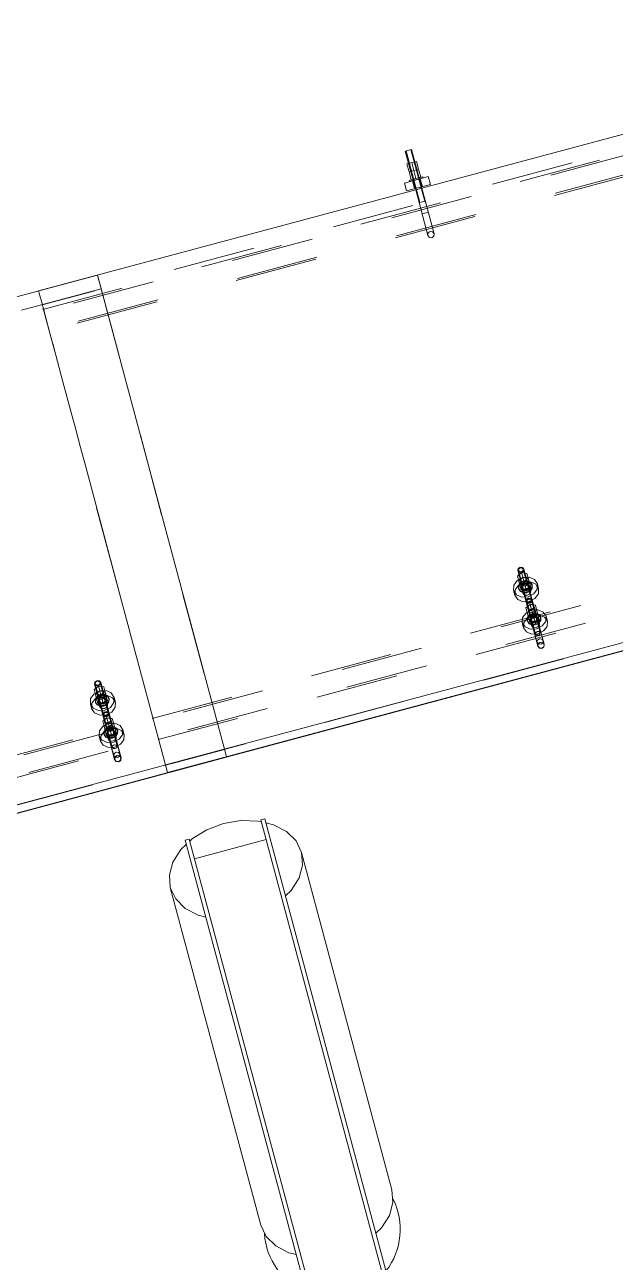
# Model space of a CAD drawing. Header units: millimetres. Extents: x -753 to 90, y 56274 to 56868.
# Drawn here: x -363.86 to -349.52, y 56749.39 to 56779.44 of the extents above; entities that cross this region are included whole.
import ezdxf

# ---------------------------------------------------------------- set-up
doc = ezdxf.new("R2010")
doc.units = ezdxf.units.MM
doc.linetypes.add('XKITLINE00', pattern=[0])
doc.linetypes.add('XKITLINE02', pattern=[4, 2, -2])
doc.layers.add('Peça', color=2, linetype='Continuous', lineweight=0)

# ---------------------------------------------------------------- blocks, each defined once
blk = doc.blocks.new('*A1703')
at = {"layer": 'Peça', "color": 7, "linetype": 'XKITLINE02', "lineweight": 0}
for p, q in [((-334.905, 56769.476), (-372.383, 56759.434)), ((-372.356, 56759.488), (-334.955, 56769.509)), ((-334.789, 56769.045), (-372.268, 56759.004)), ((-372.217, 56758.971), (-334.817, 56768.992))]:
    blk.add_line(p, q, dxfattribs=at)
blk = doc.blocks.new('*A1705')
at = {"layer": 'Peça', "color": 4, "linetype": 'XKITLINE00', "lineweight": 0}
for p, q in [((-362.098, 56773.36), (-364.494, 56772.719)), ((-362.098, 56773.36), (-362.098, 56773.36)), ((-362.098, 56773.36), (-359.013, 56761.845)), ((-379.607, 56756.328), (-359.013, 56761.845)), ((-359.013, 56761.845), (-358.963, 56761.659)), ((-379.557, 56756.142), (-358.963, 56761.659)), ((-358.961, 56761.653), (-372.209, 56758.104)), ((-358.961, 56761.653), (-358.963, 56761.659))]:
    blk.add_line(p, q, dxfattribs=at)
at = {"layer": 'Peça', "color": 7, "linetype": 'XKITLINE02', "lineweight": 0}
for p, q in [((-362.09, 56773.332), (-359.013, 56761.845)), ((-362.007, 56773.022), (-382.601, 56767.505)), ((-379.605, 56756.321), (-359.011, 56761.838)), ((-358.963, 56761.659), (-358.961, 56761.653))]:
    blk.add_line(p, q, dxfattribs=at)
blk = doc.blocks.new('*A1707')
at = {"layer": 'Peça', "color": 7, "linetype": 'XKITLINE02', "lineweight": 0}
for p, q in [((-334.905, 56769.476), (-372.383, 56759.434)), ((-372.356, 56759.488), (-334.955, 56769.509)), ((-334.789, 56769.045), (-372.268, 56759.004)), ((-372.217, 56758.971), (-334.817, 56768.992))]:
    blk.add_line(p, q, dxfattribs=at)
blk = doc.blocks.new('*A1708')
at = {"layer": 'Peça', "color": 7, "linetype": 'XKITLINE02', "lineweight": 0}
for p, q in [((-337.565, 56779.406), (-375.043, 56769.364)), ((-375.016, 56769.418), (-337.616, 56779.439)), ((-337.449, 56778.973), (-374.927, 56768.931)), ((-337.476, 56778.919), (-374.877, 56768.898))]:
    blk.add_line(p, q, dxfattribs=at)
blk = doc.blocks.new('*A1737')
at = {"layer": 'Peça', "color": 1, "linetype": 'XKITLINE00', "lineweight": 0}
for p, q in [((-359.438, 56759.889), (-359.036, 56760.038)), ((-359.036, 56760.038), (-358.613, 56760.111)), ((-358.613, 56760.111), (-358.198, 56760.101)), ((-358.198, 56760.101), (-358.115, 56760.081)), ((-358.005, 56760.055), (-357.82, 56760.01)), ((-357.82, 56760.01), (-357.504, 56759.845)), ((-359.854, 56759.615), (-359.792, 56759.674)), ((-359.792, 56759.674), (-359.438, 56759.889)), ((-357.504, 56759.845), (-357.272, 56759.616)), ((-360.265, 56759.105), (-360.074, 56759.406)), ((-360.074, 56759.406), (-359.937, 56759.537)), ((-357.272, 56759.616), (-357.14, 56759.338)), ((-357.14, 56759.338), (-357.116, 56759.032)), ((-354.944, 56751.142), (-357.14, 56759.338)), ((-360.351, 56758.791), (-360.265, 56759.105)), ((-360.327, 56758.484), (-360.351, 56758.791)), ((-357.116, 56759.032), (-357.202, 56758.718)), ((-360.195, 56758.207), (-360.327, 56758.484)), ((-358.131, 56750.288), (-360.327, 56758.484)), ((-357.202, 56758.718), (-357.393, 56758.417)), ((-359.963, 56757.978), (-360.195, 56758.207)), ((-357.393, 56758.417), (-357.531, 56758.286)), ((-359.647, 56757.813), (-359.963, 56757.978)), ((-359.463, 56757.768), (-359.647, 56757.813)), ((-354.92, 56750.836), (-354.944, 56751.142)), ((-355.006, 56750.522), (-354.92, 56750.836)), ((-355.197, 56750.22), (-355.006, 56750.522)), ((-358.131, 56750.288), (-357.999, 56750.011)), ((-355.335, 56750.09), (-355.197, 56750.22)), ((-357.999, 56750.011), (-357.767, 56749.782)), ((-357.767, 56749.782), (-357.451, 56749.616)), ((-357.451, 56749.616), (-357.267, 56749.572))]:
    blk.add_line(p, q, dxfattribs=at)
blk = doc.blocks.new('*A1738')
at = {"layer": 'Peça', "color": 1, "linetype": 'XKITLINE00', "lineweight": 0}
for p, q in [((-358.031, 56760.154), (-358.128, 56760.128)), ((-358.128, 56760.128), (-354.332, 56745.962)), ((-358.031, 56760.154), (-354.236, 56745.988)), ((-359.963, 56759.636), (-359.867, 56759.662)), ((-359.963, 56759.636), (-356.168, 56745.47)), ((-359.867, 56759.662), (-356.071, 56745.496)), ((-359.739, 56759.184), (-358, 56759.65))]:
    blk.add_line(p, q, dxfattribs=at)
blk = doc.blocks.new('*A1740')
at = {"layer": 'Peça', "color": 1, "linetype": 'XKITLINE00', "lineweight": 0}
for start, end in [(322.6823, 26.3736), (183.6257, 247.317)]:
    blk.add_arc((-356.395, 56750.182), 1.65, start, end, dxfattribs=at)
blk = doc.blocks.new('*A1870')
at = {"layer": 'Peça', "color": 4, "linetype": 'XKITLINE00', "lineweight": 0}
for p, q in [((-351.635, 56765.068), (-351.656, 56765.04)), ((-351.404, 56765.13), (-351.372, 56765.116)), ((-351.333, 56765.059), (-351.372, 56765.116)), ((-351.338, 56764.989), (-351.333, 56765.059)), ((-351.328, 56765.039), (-351.333, 56765.059)), ((-351.656, 56765.04), (-351.661, 56764.971)), ((-351.656, 56764.951), (-351.661, 56764.971)), ((-351.661, 56764.971), (-351.622, 56764.913)), ((-351.617, 56764.893), (-351.656, 56764.951)), ((-351.622, 56764.913), (-351.549, 56764.882)), ((-351.544, 56764.863), (-351.617, 56764.893)), ((-351.549, 56764.882), (-351.463, 56764.887)), ((-351.458, 56764.867), (-351.544, 56764.863)), ((-351.463, 56764.887), (-351.385, 56764.926)), ((-351.38, 56764.907), (-351.458, 56764.867)), ((-351.385, 56764.926), (-351.338, 56764.989)), ((-351.332, 56764.969), (-351.38, 56764.907)), ((-351.328, 56765.039), (-351.332, 56764.969))]:
    blk.add_line(p, q, dxfattribs=at)
at = {"layer": 'Peça', "color": 7, "linetype": 'XKITLINE02', "lineweight": 0}
for p, q in [((-351.651, 56765.021), (-351.603, 56765.084)), ((-351.609, 56765.103), (-351.635, 56765.068)), ((-351.531, 56765.142), (-351.609, 56765.103)), ((-351.603, 56765.084), (-351.526, 56765.123)), ((-351.581, 56765.028), (-351.556, 56765.061)), ((-351.556, 56765.061), (-351.515, 56765.082)), ((-351.51, 56765.063), (-351.551, 56765.042)), ((-351.444, 56765.147), (-351.531, 56765.142)), ((-351.526, 56765.123), (-351.439, 56765.128)), ((-351.515, 56765.082), (-351.469, 56765.085)), ((-351.464, 56765.065), (-351.51, 56765.063)), ((-351.469, 56765.085), (-351.431, 56765.069)), ((-351.464, 56765.065), (-351.446, 56765.058)), ((-351.446, 56765.058), (-351.426, 56765.049)), ((-351.444, 56765.147), (-351.404, 56765.13)), ((-351.439, 56765.128), (-351.367, 56765.097)), ((-351.431, 56765.069), (-351.41, 56765.038)), ((-351.405, 56765.018), (-351.426, 56765.049)), ((-351.367, 56765.097), (-351.328, 56765.039)), ((-351.656, 56764.951), (-351.651, 56765.021)), ((-351.584, 56764.991), (-351.581, 56765.028)), ((-351.579, 56764.972), (-351.584, 56764.991)), ((-351.563, 56764.961), (-351.584, 56764.991)), ((-351.576, 56765.009), (-351.579, 56764.972)), ((-351.579, 56764.972), (-351.558, 56764.941)), ((-351.551, 56765.042), (-351.576, 56765.009)), ((-351.525, 56764.944), (-351.563, 56764.961)), ((-351.558, 56764.941), (-351.52, 56764.925)), ((-351.479, 56764.947), (-351.525, 56764.944)), ((-351.52, 56764.925), (-351.474, 56764.928)), ((-351.438, 56764.968), (-351.479, 56764.947)), ((-351.474, 56764.928), (-351.433, 56764.948)), ((-351.413, 56765.001), (-351.438, 56764.968)), ((-351.433, 56764.948), (-351.407, 56764.981)), ((-351.41, 56765.038), (-351.413, 56765.001)), ((-351.405, 56765.018), (-351.41, 56765.038)), ((-351.407, 56764.981), (-351.405, 56765.018))]:
    blk.add_line(p, q, dxfattribs=at)
blk = doc.blocks.new('*A1871')
at = {"layer": 'Peça', "color": 4, "linetype": 'XKITLINE00', "lineweight": 0}
for p, q in [((-351.689, 56765.151), (-351.773, 56765.04)), ((-351.662, 56765.165), (-351.689, 56765.151)), ((-351.399, 56765.229), (-351.43, 56765.227)), ((-351.271, 56765.175), (-351.399, 56765.229)), ((-351.202, 56765.073), (-351.271, 56765.175)), ((-351.211, 56764.95), (-351.202, 56765.073)), ((-351.169, 56764.951), (-351.202, 56765.073)), ((-351.773, 56765.04), (-351.782, 56764.917)), ((-351.749, 56764.796), (-351.782, 56764.917)), ((-351.782, 56764.917), (-351.713, 56764.815)), ((-351.68, 56764.694), (-351.749, 56764.796)), ((-351.713, 56764.815), (-351.584, 56764.761)), ((-351.584, 56764.761), (-351.431, 56764.77)), ((-351.431, 56764.77), (-351.295, 56764.839)), ((-351.295, 56764.839), (-351.211, 56764.95)), ((-351.178, 56764.828), (-351.262, 56764.717)), ((-351.169, 56764.951), (-351.178, 56764.828)), ((-351.552, 56764.64), (-351.68, 56764.694)), ((-351.399, 56764.648), (-351.552, 56764.64)), ((-351.262, 56764.717), (-351.399, 56764.648))]:
    blk.add_line(p, q, dxfattribs=at)
at = {"layer": 'Peça', "color": 7, "linetype": 'XKITLINE02', "lineweight": 0}
for p, q in [((-351.552, 56765.22), (-351.662, 56765.165)), ((-351.656, 56765.03), (-351.52, 56765.099)), ((-351.585, 56765.01), (-351.557, 56765.047)), ((-351.557, 56765.047), (-351.512, 56765.07)), ((-351.43, 56765.227), (-351.552, 56765.22)), ((-351.52, 56765.099), (-351.367, 56765.107)), ((-351.512, 56765.07), (-351.461, 56765.073)), ((-351.461, 56765.073), (-351.418, 56765.055)), ((-351.418, 56765.055), (-351.395, 56765.021)), ((-351.367, 56765.107), (-351.238, 56765.053)), ((-351.238, 56765.053), (-351.169, 56764.951)), ((-351.749, 56764.796), (-351.74, 56764.919)), ((-351.74, 56764.919), (-351.656, 56765.03)), ((-351.588, 56764.969), (-351.585, 56765.01)), ((-351.556, 56764.848), (-351.588, 56764.969)), ((-351.565, 56764.935), (-351.588, 56764.969)), ((-351.523, 56764.917), (-351.565, 56764.935)), ((-351.553, 56764.889), (-351.556, 56764.848)), ((-351.556, 56764.848), (-351.533, 56764.814)), ((-351.525, 56764.926), (-351.553, 56764.889)), ((-351.533, 56764.814), (-351.49, 56764.796)), ((-351.479, 56764.949), (-351.525, 56764.926)), ((-351.472, 56764.92), (-351.523, 56764.917)), ((-351.49, 56764.796), (-351.439, 56764.798)), ((-351.428, 56764.951), (-351.479, 56764.949)), ((-351.426, 56764.943), (-351.472, 56764.92)), ((-351.439, 56764.798), (-351.393, 56764.821)), ((-351.386, 56764.933), (-351.428, 56764.951)), ((-351.398, 56764.98), (-351.426, 56764.943)), ((-351.395, 56765.021), (-351.398, 56764.98)), ((-351.363, 56764.899), (-351.395, 56765.021)), ((-351.393, 56764.821), (-351.365, 56764.858)), ((-351.363, 56764.899), (-351.386, 56764.933)), ((-351.365, 56764.858), (-351.363, 56764.899))]:
    blk.add_line(p, q, dxfattribs=at)
blk = doc.blocks.new('*A1872')
at = {"layer": 'Peça', "color": 7, "linetype": 'XKITLINE02', "lineweight": 0}
for p, q in [((-351.898, 56766.047), (-351.796, 56766.133)), ((-351.898, 56766.047), (-351.838, 56765.826)), ((-351.766, 56766.019), (-351.867, 56765.934)), ((-351.766, 56766.019), (-351.796, 56766.133)), ((-351.796, 56766.133), (-351.666, 56766.109)), ((-351.636, 56765.996), (-351.766, 56766.019)), ((-351.637, 56766.001), (-351.738, 56765.916)), ((-351.607, 56765.888), (-351.666, 56766.109)), ((-351.738, 56765.916), (-351.869, 56765.939)), ((-351.838, 56765.826), (-351.708, 56765.802)), ((-351.708, 56765.802), (-351.738, 56765.916)), ((-351.708, 56765.802), (-351.607, 56765.888))]:
    blk.add_line(p, q, dxfattribs=at)
blk = doc.blocks.new('*A1873')
at = {"layer": 'Peça', "color": 7, "linetype": 'XKITLINE02', "lineweight": 0}
for p, q in [((-351.867, 56765.934), (-351.766, 56766.019)), ((-351.736, 56765.905), (-351.766, 56766.019)), ((-351.766, 56766.019), (-351.636, 56765.996)), ((-351.576, 56765.774), (-351.636, 56765.996)), ((-351.867, 56765.934), (-351.808, 56765.712)), ((-351.708, 56765.802), (-351.838, 56765.826)), ((-351.736, 56765.905), (-351.837, 56765.82)), ((-351.808, 56765.712), (-351.678, 56765.689)), ((-351.605, 56765.882), (-351.736, 56765.905)), ((-351.607, 56765.888), (-351.708, 56765.802)), ((-351.678, 56765.689), (-351.708, 56765.802)), ((-351.678, 56765.689), (-351.576, 56765.774))]:
    blk.add_line(p, q, dxfattribs=at)
blk = doc.blocks.new('*A1874')
at = {"layer": 'Peça', "color": 7, "linetype": 'XKITLINE02', "lineweight": 0}
for p, q in [((-351.871, 56765.753), (-351.867, 56765.825)), ((-351.866, 56765.735), (-351.871, 56765.753)), ((-351.831, 56765.693), (-351.871, 56765.753)), ((-351.867, 56765.825), (-351.82, 56765.89)), ((-351.862, 56765.807), (-351.866, 56765.735)), ((-351.866, 56765.735), (-351.826, 56765.674)), ((-351.815, 56765.872), (-351.862, 56765.807)), ((-351.758, 56765.66), (-351.831, 56765.693)), ((-351.826, 56765.674), (-351.753, 56765.642)), ((-351.82, 56765.89), (-351.742, 56765.93)), ((-351.737, 56765.912), (-351.815, 56765.872)), ((-351.791, 56765.812), (-351.794, 56765.774)), ((-351.789, 56765.756), (-351.794, 56765.774)), ((-351.794, 56765.774), (-351.772, 56765.742)), ((-351.766, 56765.846), (-351.791, 56765.812)), ((-351.789, 56765.756), (-351.786, 56765.794)), ((-351.768, 56765.724), (-351.789, 56765.756)), ((-351.786, 56765.794), (-351.762, 56765.828)), ((-351.772, 56765.742), (-351.734, 56765.725)), ((-351.729, 56765.706), (-351.768, 56765.724)), ((-351.725, 56765.867), (-351.766, 56765.846)), ((-351.762, 56765.828), (-351.721, 56765.849)), ((-351.671, 56765.664), (-351.758, 56765.66)), ((-351.753, 56765.642), (-351.666, 56765.646)), ((-351.742, 56765.93), (-351.655, 56765.934)), ((-351.65, 56765.916), (-351.737, 56765.912)), ((-351.734, 56765.725), (-351.688, 56765.727)), ((-351.683, 56765.709), (-351.729, 56765.706)), ((-351.679, 56765.87), (-351.725, 56765.867)), ((-351.721, 56765.849), (-351.675, 56765.852)), ((-351.688, 56765.727), (-351.647, 56765.748)), ((-351.642, 56765.73), (-351.683, 56765.709)), ((-351.641, 56765.852), (-351.679, 56765.87)), ((-351.675, 56765.852), (-351.636, 56765.834)), ((-351.594, 56765.704), (-351.671, 56765.664)), ((-351.666, 56765.646), (-351.589, 56765.686)), ((-351.655, 56765.934), (-351.582, 56765.902)), ((-351.577, 56765.883), (-351.65, 56765.916)), ((-351.647, 56765.748), (-351.622, 56765.782)), ((-351.617, 56765.764), (-351.642, 56765.73)), ((-351.62, 56765.82), (-351.641, 56765.852)), ((-351.636, 56765.834), (-351.615, 56765.802)), ((-351.622, 56765.782), (-351.62, 56765.82)), ((-351.615, 56765.802), (-351.62, 56765.82)), ((-351.615, 56765.802), (-351.617, 56765.764)), ((-351.547, 56765.769), (-351.594, 56765.704)), ((-351.589, 56765.686), (-351.542, 56765.751)), ((-351.582, 56765.902), (-351.542, 56765.841)), ((-351.538, 56765.823), (-351.577, 56765.883)), ((-351.542, 56765.841), (-351.547, 56765.769)), ((-351.538, 56765.823), (-351.542, 56765.841)), ((-351.542, 56765.751), (-351.538, 56765.823))]:
    blk.add_line(p, q, dxfattribs=at)
blk = doc.blocks.new('*A1875')
at = {"layer": 'Peça', "color": 7, "linetype": 'XKITLINE02', "lineweight": 0}
for p, q in [((-351.901, 56765.943), (-351.765, 56766.013)), ((-351.765, 56766.013), (-351.611, 56766.021)), ((-351.611, 56766.021), (-351.482, 56765.963)), ((-351.482, 56765.963), (-351.412, 56765.857)), ((-351.992, 56765.701), (-351.984, 56765.829)), ((-351.961, 56765.588), (-351.992, 56765.701)), ((-351.921, 56765.595), (-351.992, 56765.701)), ((-351.984, 56765.829), (-351.901, 56765.943)), ((-351.954, 56765.715), (-351.961, 56765.588)), ((-351.871, 56765.83), (-351.954, 56765.715)), ((-351.734, 56765.9), (-351.871, 56765.83)), ((-351.796, 56765.796), (-351.798, 56765.753)), ((-351.768, 56765.64), (-351.798, 56765.753)), ((-351.798, 56765.753), (-351.775, 56765.717)), ((-351.768, 56765.834), (-351.796, 56765.796)), ((-351.775, 56765.717), (-351.732, 56765.698)), ((-351.723, 56765.857), (-351.768, 56765.834)), ((-351.768, 56765.64), (-351.765, 56765.682)), ((-351.765, 56765.682), (-351.738, 56765.72)), ((-351.738, 56765.72), (-351.692, 56765.744)), ((-351.581, 56765.907), (-351.734, 56765.9)), ((-351.732, 56765.698), (-351.681, 56765.701)), ((-351.672, 56765.86), (-351.723, 56765.857)), ((-351.692, 56765.744), (-351.641, 56765.746)), ((-351.681, 56765.701), (-351.635, 56765.724)), ((-351.629, 56765.84), (-351.672, 56765.86)), ((-351.641, 56765.746), (-351.598, 56765.727)), ((-351.635, 56765.724), (-351.608, 56765.762)), ((-351.605, 56765.805), (-351.629, 56765.84)), ((-351.608, 56765.762), (-351.605, 56765.805)), ((-351.575, 56765.691), (-351.605, 56765.805)), ((-351.577, 56765.649), (-351.605, 56765.611)), ((-351.598, 56765.727), (-351.575, 56765.691)), ((-351.452, 56765.85), (-351.581, 56765.907)), ((-351.575, 56765.691), (-351.577, 56765.649)), ((-351.419, 56765.729), (-351.502, 56765.615)), ((-351.382, 56765.743), (-351.452, 56765.85)), ((-351.412, 56765.857), (-351.419, 56765.729)), ((-351.382, 56765.743), (-351.412, 56765.857)), ((-351.389, 56765.615), (-351.382, 56765.743)), ((-351.961, 56765.588), (-351.891, 56765.481)), ((-351.792, 56765.537), (-351.921, 56765.595)), ((-351.891, 56765.481), (-351.762, 56765.424)), ((-351.639, 56765.545), (-351.792, 56765.537)), ((-351.745, 56765.604), (-351.768, 56765.64)), ((-351.762, 56765.424), (-351.609, 56765.431)), ((-351.702, 56765.585), (-351.745, 56765.604)), ((-351.65, 56765.587), (-351.702, 56765.585)), ((-351.605, 56765.611), (-351.65, 56765.587)), ((-351.502, 56765.615), (-351.639, 56765.545)), ((-351.609, 56765.431), (-351.472, 56765.501)), ((-351.472, 56765.501), (-351.389, 56765.615))]:
    blk.add_line(p, q, dxfattribs=at)
blk = doc.blocks.new('*A1876')
at = {"layer": 'Peça', "color": 4, "linetype": 'XKITLINE00', "lineweight": 0}
for p, q in [((-354.58, 56776.059), (-354.348, 56776.121)), ((-354.528, 56775.866), (-354.58, 56776.059)), ((-354.297, 56775.928), (-354.528, 56775.866)), ((-354.464, 56776.09), (-354.412, 56775.897)), ((-354.348, 56776.121), (-354.297, 56775.928))]:
    blk.add_line(p, q, dxfattribs=at)
blk = doc.blocks.new('*A1877')
at = {"layer": 'Peça', "color": 7, "linetype": 'XKITLINE02', "lineweight": 0}
for p, q in [((-361.835, 56762.486), (-361.937, 56762.403)), ((-361.909, 56762.299), (-361.937, 56762.403)), ((-361.937, 56762.403), (-361.909, 56762.299)), ((-361.904, 56762.282), (-361.802, 56762.365)), ((-361.802, 56762.365), (-361.835, 56762.486)), ((-361.705, 56762.465), (-361.835, 56762.486)), ((-361.802, 56762.365), (-361.672, 56762.344)), ((-361.705, 56762.465), (-361.677, 56762.361))]:
    blk.add_line(p, q, dxfattribs=at)
at = {"layer": 'Peça', "color": 4, "linetype": 'XKITLINE00', "lineweight": 0}
for p, q in [((-361.779, 56762.278), (-361.677, 56762.361)), ((-361.677, 56762.361), (-361.645, 56762.24)), ((-361.779, 56762.278), (-361.909, 56762.299)), ((-361.909, 56762.299), (-361.876, 56762.178)), ((-361.747, 56762.157), (-361.876, 56762.178)), ((-361.747, 56762.157), (-361.779, 56762.278)), ((-361.645, 56762.24), (-361.747, 56762.157))]:
    blk.add_line(p, q, dxfattribs=at)
blk = doc.blocks.new('*A1878')
at = {"layer": 'Peça', "color": 7, "linetype": 'XKITLINE02', "lineweight": 0}
for p, q in [((-361.886, 56762.349), (-361.913, 56762.314)), ((-361.809, 56762.388), (-361.886, 56762.349)), ((-361.881, 56762.33), (-361.803, 56762.369)), ((-361.722, 56762.393), (-361.809, 56762.388)), ((-361.803, 56762.369), (-361.717, 56762.374)), ((-361.722, 56762.393), (-361.681, 56762.376)), ((-361.717, 56762.374), (-361.644, 56762.343)), ((-361.644, 56762.343), (-361.605, 56762.285)), ((-361.933, 56762.197), (-361.928, 56762.267)), ((-361.928, 56762.267), (-361.881, 56762.33)), ((-361.861, 56762.237), (-361.859, 56762.274)), ((-361.856, 56762.218), (-361.861, 56762.237)), ((-361.841, 56762.207), (-361.861, 56762.237)), ((-361.859, 56762.274), (-361.834, 56762.308)), ((-361.853, 56762.255), (-361.856, 56762.218)), ((-361.856, 56762.218), (-361.835, 56762.187)), ((-361.828, 56762.288), (-361.853, 56762.255)), ((-361.802, 56762.191), (-361.841, 56762.207)), ((-361.835, 56762.187), (-361.797, 56762.171)), ((-361.834, 56762.308), (-361.816, 56762.317)), ((-361.828, 56762.288), (-361.811, 56762.297)), ((-361.816, 56762.317), (-361.792, 56762.328)), ((-361.811, 56762.297), (-361.787, 56762.309)), ((-361.756, 56762.193), (-361.802, 56762.191)), ((-361.797, 56762.171), (-361.751, 56762.174)), ((-361.792, 56762.328), (-361.747, 56762.331)), ((-361.787, 56762.309), (-361.741, 56762.311)), ((-361.715, 56762.214), (-361.756, 56762.193)), ((-361.751, 56762.174), (-361.71, 56762.194)), ((-361.747, 56762.331), (-361.708, 56762.315)), ((-361.741, 56762.311), (-361.724, 56762.304)), ((-361.724, 56762.304), (-361.703, 56762.295)), ((-361.69, 56762.247), (-361.715, 56762.214)), ((-361.71, 56762.194), (-361.685, 56762.228)), ((-361.708, 56762.315), (-361.687, 56762.284)), ((-361.682, 56762.265), (-361.703, 56762.295)), ((-361.687, 56762.284), (-361.69, 56762.247)), ((-361.682, 56762.265), (-361.687, 56762.284)), ((-361.685, 56762.228), (-361.682, 56762.265))]:
    blk.add_line(p, q, dxfattribs=at)
at = {"layer": 'Peça', "color": 4, "linetype": 'XKITLINE00', "lineweight": 0}
for p, q in [((-361.681, 56762.376), (-361.649, 56762.363)), ((-361.61, 56762.305), (-361.649, 56762.363)), ((-361.934, 56762.286), (-361.939, 56762.217)), ((-361.933, 56762.197), (-361.939, 56762.217)), ((-361.939, 56762.217), (-361.899, 56762.159)), ((-361.913, 56762.314), (-361.934, 56762.286)), ((-361.894, 56762.139), (-361.933, 56762.197)), ((-361.899, 56762.159), (-361.827, 56762.128)), ((-361.822, 56762.109), (-361.894, 56762.139)), ((-361.827, 56762.128), (-361.74, 56762.133)), ((-361.735, 56762.114), (-361.822, 56762.109)), ((-361.74, 56762.133), (-361.663, 56762.172)), ((-361.657, 56762.153), (-361.735, 56762.114)), ((-361.663, 56762.172), (-361.615, 56762.235)), ((-361.61, 56762.216), (-361.657, 56762.153)), ((-361.615, 56762.235), (-361.61, 56762.305)), ((-361.605, 56762.285), (-361.61, 56762.305)), ((-361.605, 56762.285), (-361.61, 56762.216))]:
    blk.add_line(p, q, dxfattribs=at)
blk = doc.blocks.new('*A1879')
at = {"layer": 'Peça', "color": 4, "linetype": 'XKITLINE00', "lineweight": 0}
for p, q in [((-361.966, 56762.398), (-362.05, 56762.287)), ((-361.939, 56762.411), (-361.966, 56762.398)), ((-361.677, 56762.475), (-361.707, 56762.473)), ((-361.548, 56762.421), (-361.677, 56762.475)), ((-361.479, 56762.319), (-361.548, 56762.421)), ((-362.05, 56762.287), (-362.059, 56762.164)), ((-362.026, 56762.042), (-362.059, 56762.164)), ((-362.059, 56762.164), (-361.99, 56762.061)), ((-361.957, 56761.94), (-362.026, 56762.042)), ((-361.99, 56762.061), (-361.862, 56762.007)), ((-361.709, 56762.016), (-361.572, 56762.085)), ((-361.572, 56762.085), (-361.488, 56762.196)), ((-361.455, 56762.074), (-361.539, 56761.964)), ((-361.488, 56762.196), (-361.479, 56762.319)), ((-361.447, 56762.197), (-361.479, 56762.319)), ((-361.447, 56762.197), (-361.455, 56762.074)), ((-361.829, 56761.886), (-361.957, 56761.94)), ((-361.862, 56762.007), (-361.709, 56762.016)), ((-361.676, 56761.895), (-361.829, 56761.886)), ((-361.539, 56761.964), (-361.676, 56761.895))]:
    blk.add_line(p, q, dxfattribs=at)
at = {"layer": 'Peça', "color": 7, "linetype": 'XKITLINE02', "lineweight": 0}
for p, q in [((-361.829, 56762.467), (-361.939, 56762.411)), ((-361.934, 56762.276), (-361.797, 56762.345)), ((-361.707, 56762.473), (-361.829, 56762.467)), ((-361.797, 56762.345), (-361.644, 56762.354)), ((-361.644, 56762.354), (-361.516, 56762.3)), ((-362.026, 56762.042), (-362.018, 56762.165)), ((-362.018, 56762.165), (-361.934, 56762.276)), ((-361.866, 56762.215), (-361.863, 56762.256)), ((-361.833, 56762.094), (-361.866, 56762.215)), ((-361.843, 56762.181), (-361.866, 56762.215)), ((-361.863, 56762.256), (-361.835, 56762.293)), ((-361.8, 56762.163), (-361.843, 56762.181)), ((-361.835, 56762.293), (-361.789, 56762.316)), ((-361.83, 56762.135), (-361.833, 56762.094)), ((-361.833, 56762.094), (-361.81, 56762.06)), ((-361.802, 56762.172), (-361.83, 56762.135)), ((-361.81, 56762.06), (-361.767, 56762.042)), ((-361.757, 56762.195), (-361.802, 56762.172)), ((-361.749, 56762.166), (-361.8, 56762.163)), ((-361.789, 56762.316), (-361.738, 56762.319)), ((-361.767, 56762.042), (-361.716, 56762.045)), ((-361.706, 56762.198), (-361.757, 56762.195)), ((-361.703, 56762.189), (-361.749, 56762.166)), ((-361.738, 56762.319), (-361.696, 56762.301)), ((-361.716, 56762.045), (-361.671, 56762.068)), ((-361.663, 56762.18), (-361.706, 56762.198)), ((-361.675, 56762.226), (-361.703, 56762.189)), ((-361.696, 56762.301), (-361.673, 56762.267)), ((-361.673, 56762.267), (-361.675, 56762.226)), ((-361.673, 56762.267), (-361.64, 56762.146)), ((-361.671, 56762.068), (-361.643, 56762.105)), ((-361.64, 56762.146), (-361.663, 56762.18)), ((-361.643, 56762.105), (-361.64, 56762.146)), ((-361.516, 56762.3), (-361.447, 56762.197))]:
    blk.add_line(p, q, dxfattribs=at)
blk = doc.blocks.new('*A1880')
at = {"layer": 'Peça', "color": 7, "linetype": 'XKITLINE02', "lineweight": 0}
for p, q in [((-362.175, 56763.294), (-362.074, 56763.379)), ((-362.175, 56763.294), (-362.116, 56763.072)), ((-362.043, 56763.265), (-362.145, 56763.18)), ((-362.043, 56763.265), (-362.074, 56763.379)), ((-362.074, 56763.379), (-361.943, 56763.356)), ((-361.913, 56763.242), (-362.043, 56763.265)), ((-361.914, 56763.247), (-362.016, 56763.162)), ((-361.884, 56763.134), (-361.943, 56763.356)), ((-362.016, 56763.162), (-362.146, 56763.185)), ((-362.116, 56763.072), (-361.985, 56763.049)), ((-361.985, 56763.049), (-362.016, 56763.162)), ((-361.985, 56763.049), (-361.884, 56763.134))]:
    blk.add_line(p, q, dxfattribs=at)
blk = doc.blocks.new('*A1881')
at = {"layer": 'Peça', "color": 7, "linetype": 'XKITLINE02', "lineweight": 0}
for p, q in [((-362.145, 56763.18), (-362.043, 56763.265)), ((-362.013, 56763.152), (-362.043, 56763.265)), ((-362.043, 56763.265), (-361.913, 56763.242)), ((-361.854, 56763.02), (-361.913, 56763.242)), ((-362.145, 56763.18), (-362.085, 56762.958)), ((-361.985, 56763.049), (-362.116, 56763.072)), ((-362.013, 56763.152), (-362.114, 56763.066)), ((-362.085, 56762.958), (-361.955, 56762.935)), ((-361.883, 56763.129), (-362.013, 56763.152)), ((-361.884, 56763.134), (-361.985, 56763.049)), ((-361.955, 56762.935), (-361.985, 56763.049)), ((-361.955, 56762.935), (-361.854, 56763.02))]:
    blk.add_line(p, q, dxfattribs=at)
blk = doc.blocks.new('*A1882')
at = {"layer": 'Peça', "color": 7, "linetype": 'XKITLINE02', "lineweight": 0}
for p, q in [((-362.148, 56762.999), (-362.144, 56763.072)), ((-362.143, 56762.981), (-362.148, 56762.999)), ((-362.108, 56762.939), (-362.148, 56762.999)), ((-362.144, 56763.072), (-362.097, 56763.136)), ((-362.139, 56763.054), (-362.143, 56762.981)), ((-362.143, 56762.981), (-362.104, 56762.921)), ((-362.092, 56763.118), (-362.139, 56763.054)), ((-362.097, 56763.136), (-362.02, 56763.176)), ((-362.015, 56763.158), (-362.092, 56763.118)), ((-362.069, 56763.058), (-362.071, 56763.02)), ((-362.066, 56763.002), (-362.071, 56763.02)), ((-362.071, 56763.02), (-362.05, 56762.988)), ((-362.044, 56763.093), (-362.069, 56763.058)), ((-362.066, 56763.002), (-362.064, 56763.04)), ((-362.045, 56762.97), (-362.066, 56763.002)), ((-362.064, 56763.04), (-362.039, 56763.074)), ((-362.05, 56762.988), (-362.011, 56762.971)), ((-362.006, 56762.953), (-362.045, 56762.97)), ((-362.003, 56763.114), (-362.044, 56763.093)), ((-362.039, 56763.074), (-361.998, 56763.096)), ((-362.02, 56763.176), (-361.933, 56763.18)), ((-361.928, 56763.162), (-362.015, 56763.158)), ((-362.011, 56762.971), (-361.991, 56762.972)), ((-362.006, 56762.953), (-361.986, 56762.954)), ((-361.957, 56763.116), (-362.003, 56763.114)), ((-361.998, 56763.096), (-361.952, 56763.098)), ((-361.991, 56762.972), (-361.965, 56762.973)), ((-361.986, 56762.954), (-361.96, 56762.955)), ((-361.965, 56762.973), (-361.924, 56762.994)), ((-361.919, 56762.976), (-361.96, 56762.955)), ((-361.918, 56763.099), (-361.957, 56763.116)), ((-361.952, 56763.098), (-361.913, 56763.081)), ((-361.871, 56762.95), (-361.948, 56762.91)), ((-361.933, 56763.18), (-361.86, 56763.148)), ((-361.855, 56763.13), (-361.928, 56763.162)), ((-361.924, 56762.994), (-361.899, 56763.028)), ((-361.894, 56763.01), (-361.919, 56762.976)), ((-361.897, 56763.067), (-361.918, 56763.099)), ((-361.913, 56763.081), (-361.892, 56763.048)), ((-361.899, 56763.028), (-361.897, 56763.067)), ((-361.892, 56763.048), (-361.897, 56763.067)), ((-361.892, 56763.048), (-361.894, 56763.01)), ((-361.824, 56763.015), (-361.871, 56762.95)), ((-361.866, 56762.932), (-361.855, 56762.948)), ((-361.86, 56763.148), (-361.82, 56763.087)), ((-361.815, 56763.069), (-361.855, 56763.13)), ((-361.855, 56762.948), (-361.819, 56762.997)), ((-361.82, 56763.087), (-361.824, 56763.015)), ((-361.815, 56763.069), (-361.82, 56763.087)), ((-361.819, 56762.997), (-361.815, 56763.069)), ((-362.035, 56762.906), (-362.108, 56762.939)), ((-362.104, 56762.921), (-362.03, 56762.888)), ((-361.948, 56762.91), (-362.035, 56762.906)), ((-362.03, 56762.888), (-361.944, 56762.892)), ((-361.944, 56762.892), (-361.866, 56762.932))]:
    blk.add_line(p, q, dxfattribs=at)
blk = doc.blocks.new('*A1883')
at = {"layer": 'Peça', "color": 7, "linetype": 'XKITLINE02', "lineweight": 0}
for p, q in [((-362.178, 56763.189), (-362.042, 56763.26)), ((-362.042, 56763.26), (-361.889, 56763.267)), ((-361.889, 56763.267), (-361.76, 56763.21)), ((-362.269, 56762.948), (-362.262, 56763.075)), ((-362.239, 56762.834), (-362.269, 56762.948)), ((-362.199, 56762.841), (-362.269, 56762.948)), ((-362.262, 56763.075), (-362.178, 56763.189)), ((-362.231, 56762.962), (-362.239, 56762.834)), ((-362.148, 56763.076), (-362.231, 56762.962)), ((-362.012, 56763.146), (-362.148, 56763.076)), ((-362.073, 56763.042), (-362.076, 56762.999)), ((-362.045, 56762.886), (-362.076, 56762.999)), ((-362.076, 56762.999), (-362.052, 56762.964)), ((-362.046, 56763.08), (-362.073, 56763.042)), ((-362.052, 56762.964), (-362.009, 56762.945)), ((-362, 56763.103), (-362.046, 56763.08)), ((-362.043, 56762.928), (-362.015, 56762.966)), ((-362.015, 56762.966), (-361.97, 56762.99)), ((-361.858, 56763.153), (-362.012, 56763.146)), ((-362.009, 56762.945), (-361.958, 56762.947)), ((-361.949, 56763.106), (-362, 56763.103)), ((-361.97, 56762.99), (-361.919, 56762.992)), ((-361.958, 56762.947), (-361.913, 56762.97)), ((-361.906, 56763.087), (-361.949, 56763.106)), ((-361.919, 56762.992), (-361.876, 56762.973)), ((-361.913, 56762.97), (-361.885, 56763.009)), ((-361.883, 56763.051), (-361.906, 56763.087)), ((-361.885, 56763.009), (-361.883, 56763.051)), ((-361.852, 56762.937), (-361.883, 56763.051)), ((-361.876, 56762.973), (-361.852, 56762.937)), ((-361.729, 56763.096), (-361.858, 56763.153)), ((-361.697, 56762.975), (-361.78, 56762.861)), ((-361.76, 56763.21), (-361.689, 56763.103)), ((-361.659, 56762.989), (-361.729, 56763.096)), ((-361.689, 56763.103), (-361.697, 56762.975)), ((-361.659, 56762.989), (-361.689, 56763.103)), ((-361.666, 56762.862), (-361.659, 56762.989)), ((-362.239, 56762.834), (-362.168, 56762.727)), ((-362.07, 56762.783), (-362.199, 56762.841)), ((-362.168, 56762.727), (-362.039, 56762.67)), ((-361.916, 56762.791), (-362.07, 56762.783)), ((-362.045, 56762.886), (-362.043, 56762.928)), ((-362.022, 56762.85), (-362.045, 56762.886)), ((-362.039, 56762.67), (-361.886, 56762.677)), ((-361.979, 56762.831), (-362.022, 56762.85)), ((-361.928, 56762.833), (-361.979, 56762.831)), ((-361.882, 56762.857), (-361.928, 56762.833)), ((-361.78, 56762.861), (-361.916, 56762.791)), ((-361.886, 56762.677), (-361.749, 56762.747)), ((-361.855, 56762.895), (-361.882, 56762.857)), ((-361.852, 56762.937), (-361.855, 56762.895)), ((-361.749, 56762.747), (-361.666, 56762.862))]:
    blk.add_line(p, q, dxfattribs=at)
blk = doc.blocks.new('*A1889')
at = {"layer": 'Peça', "color": 7, "linetype": 'XKITLINE02', "lineweight": 0}
for p, q in [((-351.59, 56765.362), (-351.657, 56765.307)), ((-351.557, 56765.24), (-351.59, 56765.362)), ((-351.59, 56765.362), (-351.504, 56765.348)), ((-351.659, 56765.157), (-351.557, 56765.24)), ((-351.557, 56765.24), (-351.428, 56765.219))]:
    blk.add_line(p, q, dxfattribs=at)
at = {"layer": 'Peça', "color": 4, "linetype": 'XKITLINE00', "lineweight": 0}
for p, q in [((-351.504, 56765.348), (-351.46, 56765.341)), ((-351.657, 56765.307), (-351.692, 56765.279)), ((-351.632, 56765.053), (-351.692, 56765.279)), ((-351.664, 56765.175), (-351.534, 56765.154)), ((-351.502, 56765.032), (-351.632, 56765.053)), ((-351.534, 56765.154), (-351.432, 56765.237)), ((-351.502, 56765.032), (-351.534, 56765.154)), ((-351.4, 56765.115), (-351.502, 56765.032)), ((-351.46, 56765.341), (-351.432, 56765.237)), ((-351.432, 56765.237), (-351.4, 56765.115))]:
    blk.add_line(p, q, dxfattribs=at)
blk = doc.blocks.new('*A1890')
at = {"layer": 'Peça', "color": 7, "linetype": 'XKITLINE02', "lineweight": 0}
for p, q in [((-351.557, 56765.24), (-351.659, 56765.157)), ((-351.632, 56765.053), (-351.659, 56765.157)), ((-351.659, 56765.157), (-351.632, 56765.053)), ((-351.627, 56765.036), (-351.525, 56765.119)), ((-351.525, 56765.119), (-351.557, 56765.24)), ((-351.428, 56765.219), (-351.557, 56765.24)), ((-351.525, 56765.119), (-351.395, 56765.098)), ((-351.428, 56765.219), (-351.4, 56765.115))]:
    blk.add_line(p, q, dxfattribs=at)
at = {"layer": 'Peça', "color": 4, "linetype": 'XKITLINE00', "lineweight": 0}
for p, q in [((-351.502, 56765.032), (-351.632, 56765.053)), ((-351.632, 56765.053), (-351.599, 56764.931)), ((-351.502, 56765.032), (-351.4, 56765.115)), ((-351.4, 56765.115), (-351.367, 56764.994)), ((-351.469, 56764.911), (-351.599, 56764.931)), ((-351.469, 56764.911), (-351.502, 56765.032)), ((-351.367, 56764.994), (-351.469, 56764.911))]:
    blk.add_line(p, q, dxfattribs=at)
blk = doc.blocks.new('*A1909')
at = {"layer": 'Peça', "color": 7, "linetype": 'XKITLINE02', "lineweight": 0}
for p, q in [((-342.843, 56778.156), (-363.437, 56772.639)), ((-354.217, 56775.472), (-354.369, 56775.431)), ((-363.52, 56772.949), (-363.504, 56772.891)), ((-363.481, 56772.806), (-363.451, 56772.691)), ((-363.413, 56772.548), (-363.252, 56771.95)), ((-363.184, 56771.696), (-363.109, 56771.414)), ((-363.026, 56771.105), (-362.936, 56770.769)), ((-362.839, 56770.407), (-362.735, 56770.019)), ((-362.116, 56767.709), (-361.51, 56765.447)), ((-360.441, 56761.455), (-339.847, 56766.972)), ((-360.393, 56761.276), (-360.391, 56761.27))]:
    blk.add_line(p, q, dxfattribs=at)
at = {"layer": 'Peça', "color": 4, "linetype": 'XKITLINE00', "lineweight": 0}
for p, q in [((-344.092, 56778.184), (-354.217, 56775.472)), ((-354.369, 56775.431), (-363.528, 56772.977)), ((-363.528, 56772.977), (-363.527, 56772.977)), ((-363.528, 56772.977), (-363.505, 56772.892)), ((-363.504, 56772.891), (-363.451, 56772.691)), ((-363.451, 56772.691), (-363.252, 56771.95)), ((-363.252, 56771.95), (-363.109, 56771.414)), ((-363.109, 56771.414), (-362.936, 56770.769)), ((-362.936, 56770.769), (-362.735, 56770.019)), ((-362.735, 56770.019), (-362.624, 56769.606)), ((-362.624, 56769.606), (-362.507, 56769.168)), ((-362.507, 56769.168), (-362.383, 56768.706)), ((-362.383, 56768.706), (-362.253, 56768.219)), ((-362.253, 56768.219), (-361.51, 56765.447)), ((-360.442, 56761.462), (-339.849, 56766.979)), ((-360.393, 56761.276), (-339.799, 56766.793)), ((-360.391, 56761.27), (-339.797, 56766.787)), ((-361.51, 56765.447), (-360.393, 56761.276)), ((-360.391, 56761.27), (-360.393, 56761.276))]:
    blk.add_line(p, q, dxfattribs=at)
blk = doc.blocks.new('*A1919')
at = {"layer": 'Peça', "color": 4, "linetype": 'XKITLINE00', "lineweight": 0}
for p, q in [((-361.955, 56762.721), (-361.967, 56762.673)), ((-361.967, 56762.673), (-361.916, 56762.483)), ((-361.967, 56762.673), (-361.933, 56762.637)), ((-361.906, 56762.753), (-361.955, 56762.721)), ((-361.948, 56762.678), (-361.94, 56762.714)), ((-361.923, 56762.65), (-361.948, 56762.678)), ((-361.94, 56762.714), (-361.902, 56762.738)), ((-361.878, 56762.648), (-361.923, 56762.65)), ((-361.847, 56762.75), (-361.906, 56762.753)), ((-361.902, 56762.738), (-361.858, 56762.736)), ((-361.841, 56762.672), (-361.878, 56762.648)), ((-361.874, 56762.634), (-361.825, 56762.666)), ((-361.858, 56762.736), (-361.832, 56762.709)), ((-361.814, 56762.714), (-361.847, 56762.75)), ((-361.832, 56762.709), (-361.841, 56762.672)), ((-361.825, 56762.666), (-361.814, 56762.714)), ((-361.814, 56762.714), (-361.763, 56762.524)), ((-361.933, 56762.637), (-361.874, 56762.634))]:
    blk.add_line(p, q, dxfattribs=at)
at = {"layer": 'Peça', "color": 7, "linetype": 'XKITLINE02', "lineweight": 0}
for p, q in [((-361.948, 56762.678), (-361.736, 56761.887)), ((-361.832, 56762.709), (-361.621, 56761.918)), ((-361.916, 56762.572), (-361.927, 56762.524)), ((-361.927, 56762.524), (-361.679, 56761.598)), ((-361.927, 56762.524), (-361.893, 56762.488)), ((-361.866, 56762.604), (-361.916, 56762.572)), ((-361.916, 56762.483), (-361.834, 56762.178)), ((-361.893, 56762.488), (-361.835, 56762.485)), ((-361.808, 56762.601), (-361.866, 56762.604)), ((-361.835, 56762.485), (-361.785, 56762.517)), ((-361.774, 56762.565), (-361.808, 56762.601)), ((-361.785, 56762.517), (-361.774, 56762.565)), ((-361.774, 56762.565), (-361.526, 56761.639)), ((-361.763, 56762.524), (-361.69, 56762.25)), ((-361.728, 56761.924), (-361.736, 56761.887)), ((-361.736, 56761.887), (-361.711, 56761.86)), ((-361.691, 56761.948), (-361.728, 56761.924)), ((-361.711, 56761.86), (-361.666, 56761.858)), ((-361.646, 56761.946), (-361.691, 56761.948)), ((-361.666, 56761.858), (-361.629, 56761.882)), ((-361.621, 56761.918), (-361.646, 56761.946)), ((-361.629, 56761.882), (-361.621, 56761.918)), ((-361.679, 56761.598), (-361.684, 56761.617)), ((-361.671, 56761.658), (-361.679, 56761.598)), ((-361.642, 56761.55), (-361.679, 56761.598)), ((-361.623, 56761.694), (-361.671, 56761.658)), ((-361.642, 56761.55), (-361.582, 56761.543)), ((-361.563, 56761.687), (-361.623, 56761.694)), ((-361.582, 56761.543), (-361.534, 56761.579)), ((-361.526, 56761.639), (-361.563, 56761.687)), ((-361.534, 56761.579), (-361.526, 56761.639)), ((-361.526, 56761.639), (-361.531, 56761.658))]:
    blk.add_line(p, q, dxfattribs=at)
blk = doc.blocks.new('*A1920')
at = {"layer": 'Peça', "color": 7, "linetype": 'XKITLINE02', "lineweight": 0}
for p, q in [((-362.169, 56763.427), (-362.158, 56763.476)), ((-362.169, 56763.427), (-361.677, 56761.592)), ((-362.134, 56763.389), (-362.169, 56763.427)), ((-362.158, 56763.476), (-362.109, 56763.509)), ((-362.142, 56763.469), (-362.15, 56763.432)), ((-362.15, 56763.432), (-361.952, 56762.694)), ((-362.15, 56763.432), (-362.124, 56763.403)), ((-362.105, 56763.494), (-362.142, 56763.469)), ((-362.076, 56763.386), (-362.134, 56763.389)), ((-362.124, 56763.403), (-362.08, 56763.4)), ((-362.109, 56763.509), (-362.05, 56763.505)), ((-362.06, 56763.491), (-362.105, 56763.494)), ((-362.08, 56763.4), (-362.042, 56763.425)), ((-362.027, 56763.418), (-362.076, 56763.386)), ((-362.034, 56763.463), (-362.06, 56763.491)), ((-362.05, 56763.505), (-362.016, 56763.468)), ((-362.042, 56763.425), (-362.034, 56763.463)), ((-362.034, 56763.463), (-361.837, 56762.725)), ((-362.016, 56763.468), (-362.027, 56763.418)), ((-362.016, 56763.468), (-361.524, 56761.633)), ((-361.952, 56762.694), (-361.944, 56762.731)), ((-361.927, 56762.665), (-361.952, 56762.694)), ((-361.944, 56762.731), (-361.907, 56762.756)), ((-361.882, 56762.662), (-361.927, 56762.665)), ((-361.907, 56762.756), (-361.862, 56762.753)), ((-361.845, 56762.687), (-361.882, 56762.662)), ((-361.862, 56762.753), (-361.837, 56762.725)), ((-361.837, 56762.725), (-361.845, 56762.687)), ((-361.692, 56761.737), (-361.643, 56761.769)), ((-361.643, 56761.769), (-361.584, 56761.765)), ((-361.584, 56761.765), (-361.55, 56761.728)), ((-361.702, 56761.687), (-361.692, 56761.737)), ((-361.668, 56761.649), (-361.702, 56761.687)), ((-361.669, 56761.651), (-361.677, 56761.592)), ((-361.677, 56761.592), (-361.64, 56761.544)), ((-361.621, 56761.688), (-361.669, 56761.651)), ((-361.61, 56761.646), (-361.668, 56761.649)), ((-361.64, 56761.544), (-361.58, 56761.537)), ((-361.561, 56761.68), (-361.621, 56761.688)), ((-361.56, 56761.678), (-361.61, 56761.646)), ((-361.58, 56761.537), (-361.532, 56761.573)), ((-361.524, 56761.633), (-361.561, 56761.68)), ((-361.55, 56761.728), (-361.56, 56761.678)), ((-361.532, 56761.573), (-361.524, 56761.633))]:
    blk.add_line(p, q, dxfattribs=at)
blk = doc.blocks.new('*A1922')
at = {"layer": 'Peça', "color": 4, "linetype": 'XKITLINE00', "lineweight": 0}
for p, q in [((-354.528, 56775.866), (-354.297, 56775.928)), ((-354.477, 56775.673), (-354.528, 56775.866)), ((-354.412, 56775.897), (-354.361, 56775.704)), ((-354.245, 56775.735), (-354.297, 56775.928))]:
    blk.add_line(p, q, dxfattribs=at)
at = {"layer": 'Peça', "color": 7, "linetype": 'XKITLINE02', "lineweight": 0}
blk.add_line((-354.477, 56775.673), (-354.245, 56775.735), dxfattribs=at)
blk = doc.blocks.new('*A1923')
at = {"layer": 'Peça', "color": 4, "linetype": 'XKITLINE00', "lineweight": 0}
for p, q in [((-354.361, 56775.704), (-354.525, 56775.66)), ((-354.517, 56775.629), (-354.525, 56775.66)), ((-354.196, 56775.748), (-354.361, 56775.704)), ((-354.188, 56775.717), (-354.196, 56775.748))]:
    blk.add_line(p, q, dxfattribs=at)
at = {"layer": 'Peça', "color": 7, "linetype": 'XKITLINE02', "lineweight": 0}
for p, q in [((-354.188, 56775.717), (-354.517, 56775.629)), ((-354.439, 56775.65), (-354.448, 56775.681)), ((-354.361, 56775.704), (-354.279, 56775.726)), ((-354.265, 56775.696), (-354.274, 56775.727))]:
    blk.add_line(p, q, dxfattribs=at)
blk = doc.blocks.new('*A1924')
at = {"layer": 'Peça', "color": 4, "linetype": 'XKITLINE00', "lineweight": 0}
for p, q in [((-354.642, 56775.595), (-354.063, 56775.751)), ((-354.59, 56775.402), (-354.642, 56775.595)), ((-354.011, 56775.557), (-354.063, 56775.751)), ((-354.011, 56775.557), (-354.59, 56775.402))]:
    blk.add_line(p, q, dxfattribs=at)
at = {"layer": 'Peça', "color": 7, "linetype": 'XKITLINE02', "lineweight": 0}
for p, q in [((-354.397, 56775.454), (-354.449, 56775.647)), ((-354.204, 56775.506), (-354.256, 56775.699))]:
    blk.add_line(p, q, dxfattribs=at)
blk = doc.blocks.new('*A1925')
at = {"layer": 'Peça', "color": 4, "linetype": 'XKITLINE00', "lineweight": 0}
for p, q in [((-351.678, 56765.474), (-351.689, 56765.427)), ((-351.689, 56765.427), (-351.638, 56765.237)), ((-351.689, 56765.427), (-351.656, 56765.391)), ((-351.629, 56765.506), (-351.678, 56765.474)), ((-351.671, 56765.431), (-351.662, 56765.468)), ((-351.645, 56765.404), (-351.671, 56765.431)), ((-351.662, 56765.468), (-351.625, 56765.492)), ((-351.656, 56765.391), (-351.597, 56765.388)), ((-351.601, 56765.402), (-351.645, 56765.404)), ((-351.57, 56765.503), (-351.629, 56765.506)), ((-351.625, 56765.492), (-351.58, 56765.49)), ((-351.563, 56765.426), (-351.601, 56765.402)), ((-351.597, 56765.388), (-351.548, 56765.42)), ((-351.58, 56765.49), (-351.555, 56765.463)), ((-351.537, 56765.467), (-351.57, 56765.503)), ((-351.555, 56765.463), (-351.563, 56765.426)), ((-351.548, 56765.42), (-351.537, 56765.467)), ((-351.537, 56765.467), (-351.486, 56765.278))]:
    blk.add_line(p, q, dxfattribs=at)
at = {"layer": 'Peça', "color": 7, "linetype": 'XKITLINE02', "lineweight": 0}
for p, q in [((-351.671, 56765.431), (-351.459, 56764.641)), ((-351.589, 56765.358), (-351.638, 56765.326)), ((-351.53, 56765.355), (-351.589, 56765.358)), ((-351.555, 56765.463), (-351.343, 56764.672)), ((-351.497, 56765.319), (-351.53, 56765.355)), ((-351.638, 56765.326), (-351.649, 56765.278)), ((-351.649, 56765.278), (-351.401, 56764.352)), ((-351.649, 56765.278), (-351.616, 56765.242)), ((-351.638, 56765.237), (-351.531, 56764.835)), ((-351.616, 56765.242), (-351.557, 56765.239)), ((-351.557, 56765.239), (-351.508, 56765.271)), ((-351.508, 56765.271), (-351.497, 56765.319)), ((-351.497, 56765.319), (-351.249, 56764.393)), ((-351.486, 56765.278), (-351.378, 56764.876)), ((-351.451, 56764.678), (-351.459, 56764.641)), ((-351.459, 56764.641), (-351.434, 56764.614)), ((-351.413, 56764.702), (-351.451, 56764.678)), ((-351.434, 56764.614), (-351.389, 56764.612)), ((-351.369, 56764.7), (-351.413, 56764.702)), ((-351.345, 56764.448), (-351.393, 56764.412)), ((-351.389, 56764.612), (-351.352, 56764.636)), ((-351.343, 56764.672), (-351.369, 56764.7)), ((-351.352, 56764.636), (-351.343, 56764.672)), ((-351.285, 56764.44), (-351.345, 56764.448)), ((-351.401, 56764.352), (-351.406, 56764.37)), ((-351.393, 56764.412), (-351.401, 56764.352)), ((-351.365, 56764.304), (-351.401, 56764.352)), ((-351.365, 56764.304), (-351.305, 56764.296)), ((-351.305, 56764.296), (-351.257, 56764.333)), ((-351.249, 56764.393), (-351.285, 56764.44)), ((-351.257, 56764.333), (-351.249, 56764.393)), ((-351.249, 56764.393), (-351.254, 56764.411))]:
    blk.add_line(p, q, dxfattribs=at)
blk = doc.blocks.new('*A1926')
at = {"layer": 'Peça', "color": 7, "linetype": 'XKITLINE02', "lineweight": 0}
for p, q in [((-351.88, 56766.23), (-351.831, 56766.263)), ((-351.827, 56766.248), (-351.865, 56766.223)), ((-351.831, 56766.263), (-351.773, 56766.259)), ((-351.783, 56766.245), (-351.827, 56766.248)), ((-351.773, 56766.259), (-351.739, 56766.221)), ((-351.891, 56766.181), (-351.88, 56766.23)), ((-351.891, 56766.181), (-351.4, 56764.346)), ((-351.857, 56766.143), (-351.891, 56766.181)), ((-351.865, 56766.223), (-351.873, 56766.186)), ((-351.873, 56766.186), (-351.675, 56765.447)), ((-351.873, 56766.186), (-351.847, 56766.157)), ((-351.798, 56766.139), (-351.857, 56766.143)), ((-351.847, 56766.157), (-351.802, 56766.154)), ((-351.802, 56766.154), (-351.765, 56766.179)), ((-351.749, 56766.172), (-351.798, 56766.139)), ((-351.757, 56766.217), (-351.783, 56766.245)), ((-351.765, 56766.179), (-351.757, 56766.217)), ((-351.757, 56766.217), (-351.559, 56765.478)), ((-351.739, 56766.221), (-351.749, 56766.172)), ((-351.739, 56766.221), (-351.247, 56764.386)), ((-351.675, 56765.447), (-351.667, 56765.485)), ((-351.649, 56765.419), (-351.675, 56765.447)), ((-351.667, 56765.485), (-351.63, 56765.51)), ((-351.605, 56765.416), (-351.649, 56765.419)), ((-351.63, 56765.51), (-351.585, 56765.507)), ((-351.567, 56765.441), (-351.605, 56765.416)), ((-351.585, 56765.507), (-351.559, 56765.478)), ((-351.559, 56765.478), (-351.567, 56765.441)), ((-351.425, 56764.441), (-351.414, 56764.49)), ((-351.414, 56764.49), (-351.365, 56764.523)), ((-351.365, 56764.523), (-351.306, 56764.519)), ((-351.306, 56764.519), (-351.272, 56764.482)), ((-351.272, 56764.482), (-351.283, 56764.432)), ((-351.391, 56764.403), (-351.425, 56764.441)), ((-351.391, 56764.405), (-351.4, 56764.346)), ((-351.4, 56764.346), (-351.363, 56764.298)), ((-351.343, 56764.441), (-351.391, 56764.405)), ((-351.332, 56764.399), (-351.391, 56764.403)), ((-351.363, 56764.298), (-351.303, 56764.291)), ((-351.284, 56764.434), (-351.343, 56764.441)), ((-351.283, 56764.432), (-351.332, 56764.399)), ((-351.303, 56764.291), (-351.255, 56764.327)), ((-351.247, 56764.386), (-351.284, 56764.434)), ((-351.255, 56764.327), (-351.247, 56764.386))]:
    blk.add_line(p, q, dxfattribs=at)
blk = doc.blocks.new('*A1927')
at = {"layer": 'Peça', "color": 4, "linetype": 'XKITLINE00', "lineweight": 0}
for p, q in [((-354.468, 56776.412), (-354.621, 56776.371)), ((-354.621, 56776.371), (-354.541, 56776.07)), ((-354.468, 56776.412), (-354.388, 56776.111)), ((-354.377, 56775.459), (-354.368, 56775.428)), ((-354.224, 56775.5), (-354.216, 56775.469))]:
    blk.add_line(p, q, dxfattribs=at)
at = {"layer": 'Peça', "color": 7, "linetype": 'XKITLINE02', "lineweight": 0}
for p, q in [((-354.603, 56776.376), (-354.266, 56775.12)), ((-354.487, 56776.407), (-354.15, 56775.151)), ((-354.541, 56776.07), (-354.377, 56775.459)), ((-354.388, 56776.111), (-354.224, 56775.5)), ((-354.368, 56775.428), (-354.072, 56774.323)), ((-354.216, 56775.469), (-353.92, 56774.364)), ((-354.266, 56775.12), (-354.15, 56775.151)), ((-354.06, 56774.887), (-354.213, 56774.846)), ((-354.065, 56774.383), (-354.072, 56774.323)), ((-354.065, 56774.383), (-354.017, 56774.42)), ((-354.017, 56774.42), (-353.957, 56774.412)), ((-353.957, 56774.412), (-353.92, 56774.364)), ((-353.928, 56774.304), (-353.92, 56774.364)), ((-354.072, 56774.323), (-354.036, 56774.275)), ((-354.036, 56774.275), (-353.976, 56774.267)), ((-353.976, 56774.267), (-353.928, 56774.304))]:
    blk.add_line(p, q, dxfattribs=at)
blk = doc.blocks.new('*A1928')
at = {"layer": 'Peça', "color": 4, "linetype": 'XKITLINE00', "lineweight": 0}
for p, q in [((-361.935, 56762.553), (-361.969, 56762.525)), ((-361.909, 56762.299), (-361.969, 56762.525)), ((-361.941, 56762.421), (-361.812, 56762.4)), ((-361.812, 56762.4), (-361.71, 56762.483)), ((-361.779, 56762.278), (-361.812, 56762.4)), ((-361.782, 56762.594), (-361.738, 56762.587)), ((-361.677, 56762.361), (-361.779, 56762.278)), ((-361.738, 56762.587), (-361.71, 56762.483)), ((-361.71, 56762.483), (-361.677, 56762.361)), ((-361.779, 56762.278), (-361.909, 56762.299))]:
    blk.add_line(p, q, dxfattribs=at)
at = {"layer": 'Peça', "color": 7, "linetype": 'XKITLINE02', "lineweight": 0}
for p, q in [((-361.937, 56762.403), (-361.835, 56762.486)), ((-361.867, 56762.608), (-361.935, 56762.553)), ((-361.835, 56762.486), (-361.867, 56762.608)), ((-361.867, 56762.608), (-361.782, 56762.594)), ((-361.835, 56762.486), (-361.705, 56762.465))]:
    blk.add_line(p, q, dxfattribs=at)

msp = doc.modelspace()

# ---------------------------------------------------------------- block references
at = {"lineweight": 0}
for name in ['*A1708', '*A1909', '*A1927', '*A1876', '*A1922', '*A1924', '*A1923', '*A1705', '*A1703', '*A1707', '*A1926', '*A1875', '*A1872', '*A1873', '*A1874', '*A1889', '*A1925', '*A1871', '*A1870', '*A1890', '*A1883', '*A1880', '*A1920', '*A1881', '*A1882', '*A1919', '*A1879', '*A1928', '*A1878', '*A1877', '*A1737', '*A1738', '*A1740']:
    msp.add_blockref(name, (0, 0), dxfattribs=at)

doc.saveas('drawing.dxf')
